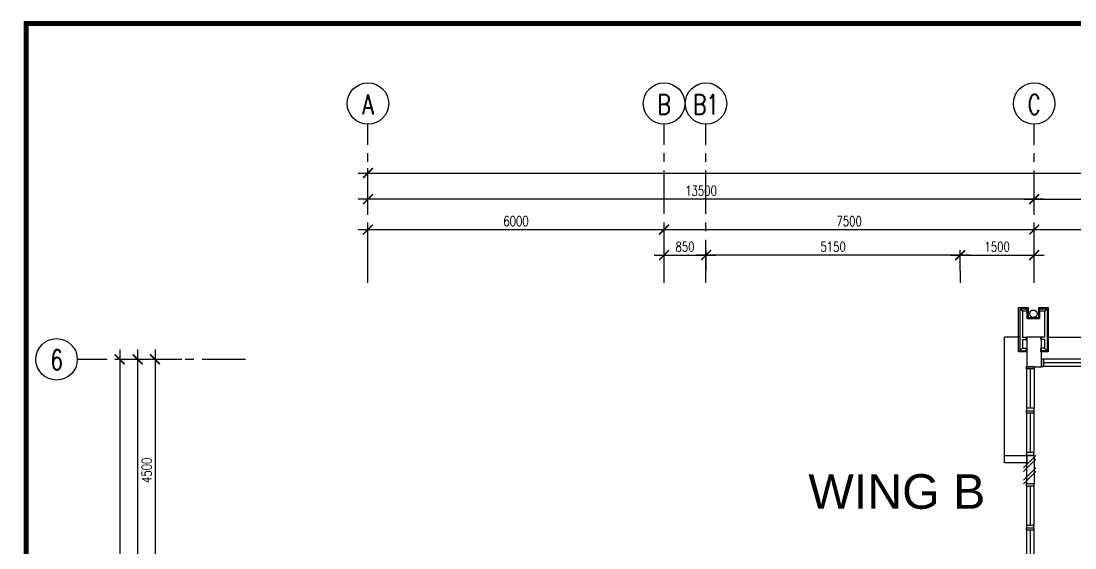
# Model space of a CAD drawing. Header units: inches. Extents: x 202414 to 86860507, y -1223215 to 71840.
# Drawn here: x 202414 to 223768, y 61161 to 71840 of the extents above; entities that cross this region are included whole.
import ezdxf
from ezdxf.enums import TextEntityAlignment as Align

# ---------------------------------------------------------------- set-up
doc = ezdxf.new("R2010")
doc.units = ezdxf.units.IN
doc.header["$MEASUREMENT"] = 0
doc.linetypes.add('CENTER', pattern=[2, 1.25, -0.25, 0.25, -0.25])
for name, color, linetype in [('A-ARR', 4, 'Continuous'), ('A-BUBLE', 8, 'Continuous'), ('A-BUBLETEXT', 7, 'Continuous'), ('A-COLUMN', 3, 'Continuous'), ('A-DIM100', 4, 'Continuous'), ('A-ELEV3', 9, 'Continuous'), ('A-NOTE', 2, 'Continuous'), ('A-PANEL', 13, 'Continuous'), ('A-RWDP', 4, 'Continuous'), ('A-SUBTITLE', 2, 'Continuous'), ('A-WALL', 1, 'Continuous'), ('A-WIN', 9, 'Continuous'), ('A-WLH', 7, 'Continuous'), ('Grid', 8, 'CENTER')]:
    doc.layers.add(name, color=color, linetype=linetype)
doc.styles.add('ARIAL-TAJUK1', font='arial.ttf', dxfattribs={"width": 0.75, "height": 150})
doc.styles.add('ROMANS', font='romans.shx', dxfattribs={"width": 0.75, "height": 200})
doc.styles.add('STYLE2', font='romans.shx', dxfattribs={"width": 0.75, "height": 1000})
doc.dimstyles.new('DIM 100', dxfattribs={"dimtxt": 200, "dimasz": 200, "dimexe": 100, "dimexo": 70, "dimgap": 70, "dimtad": 1, "dimtoh": 1, "dimdec": 0, "dimzin": 0, "dimdsep": 46, "dimtxsty": 'ROMANS', "dimblk": 'ARCHTICK', "dimcen": 0.09, "dimdle": 200, "dimclrd": 4, "dimclre": 4, "dimclrt": 2, "dimadec": 0, "dimazin": 0, "dimtfac": 1, "dimtdec": 0, "dimtmove": 1, "dimatfit": 3, "dimfxl": 1, "dimtzin": 0, "dimarcsym": 0})

# ---------------------------------------------------------------- blocks, each defined once
blk = doc.blocks.new('_ArchTick')
at = {"color": 0, "linetype": 'ByBlock', "const_width": 0.15}
blk.add_lwpolyline([(-0.5, -0.5), (0.5, 0.5)], dxfattribs=at)
blk = doc.blocks.new('*D145')
at = {"layer": 'A-DIM100', "color": 4, "lineweight": -2, "transparency": 16777216}
for p, q in [((222943, 67297), (222943, 67714)), ((228943, 67297), (228943, 67714)), ((222743, 67614), (229143, 67614))]:
    blk.add_line(p, q, dxfattribs=at)
at = {"layer": 'DEFPOINTS', "color": 0, "transparency": 16777216}
for p in [(228943, 67614), (222943, 67227), (228943, 67227)]:
    blk.add_point(p, dxfattribs=at)
at = {"layer": 'A-DIM100', "color": 4, "lineweight": -2, "transparency": 16777216, "xscale": 200, "yscale": 200, "zscale": 200, "rotation": 180}
blk.add_blockref('_ArchTick', (222943, 67614), dxfattribs=at)
at = {"layer": 'A-DIM100', "color": 4, "lineweight": -2, "transparency": 16777216, "xscale": 200, "yscale": 200, "zscale": 200}
blk.add_blockref('_ArchTick', (228943, 67614), dxfattribs=at)
at = {"layer": 'A-DIM100', "color": 2, "transparency": 16777216, "insert": (225943, 67784), "char_height": 200, "attachment_point": 5, "style": 'ROMANS'}
blk.add_mtext('6000', dxfattribs=at)
blk = doc.blocks.new('*D154')
at = {"layer": 'A-DIM100', "color": 4, "lineweight": -2, "transparency": 16777216}
for p, q in [((209243, 68760), (265743, 68760)), ((209443, 68443), (209443, 68860)), ((265543, 68443), (265543, 68860))]:
    blk.add_line(p, q, dxfattribs=at)
at = {"layer": 'DEFPOINTS', "color": 0, "transparency": 16777216}
for p in [(265543, 68760), (209443, 68373), (265543, 68373)]:
    blk.add_point(p, dxfattribs=at)
at = {"layer": 'A-DIM100', "color": 4, "lineweight": -2, "transparency": 16777216, "xscale": 200, "yscale": 200, "zscale": 200, "rotation": 180}
blk.add_blockref('_ArchTick', (209443, 68760), dxfattribs=at)
at = {"layer": 'A-DIM100', "color": 4, "lineweight": -2, "transparency": 16777216, "xscale": 200, "yscale": 200, "zscale": 200}
blk.add_blockref('_ArchTick', (265543, 68760), dxfattribs=at)
at = {"layer": 'A-DIM100', "color": 2, "transparency": 16777216, "insert": (237493, 68930), "char_height": 200, "attachment_point": 5, "style": 'ROMANS'}
blk.add_mtext('56100', dxfattribs=at)
blk = doc.blocks.new('*D155')
at = {"layer": 'A-DIM100', "color": 4, "lineweight": -2, "transparency": 16777216}
for p, q in [((222743, 68231), (245643, 68231)), ((222943, 67914), (222943, 68331)), ((245443, 67914), (245443, 68331))]:
    blk.add_line(p, q, dxfattribs=at)
at = {"layer": 'DEFPOINTS', "color": 0, "transparency": 16777216}
for p in [(245443, 68231), (222943, 67844), (245443, 67844)]:
    blk.add_point(p, dxfattribs=at)
at = {"layer": 'A-DIM100', "color": 4, "lineweight": -2, "transparency": 16777216, "xscale": 200, "yscale": 200, "zscale": 200, "rotation": 180}
blk.add_blockref('_ArchTick', (222943, 68231), dxfattribs=at)
at = {"layer": 'A-DIM100', "color": 4, "lineweight": -2, "transparency": 16777216, "xscale": 200, "yscale": 200, "zscale": 200}
blk.add_blockref('_ArchTick', (245443, 68231), dxfattribs=at)
at = {"layer": 'A-DIM100', "color": 2, "transparency": 16777216, "insert": (234193, 68401), "char_height": 200, "attachment_point": 5, "style": 'ROMANS'}
blk.add_mtext('22500', dxfattribs=at)
blk = doc.blocks.new('*D156')
at = {"layer": 'A-DIM100', "color": 4, "lineweight": -2, "transparency": 16777216}
for p, q in [((215443, 67297), (215443, 67714)), ((222943, 67297), (222943, 67714)), ((215243, 67614), (223143, 67614))]:
    blk.add_line(p, q, dxfattribs=at)
at = {"layer": 'DEFPOINTS', "color": 0, "transparency": 16777216}
for p in [(222943, 67614), (215443, 67227), (222943, 67227)]:
    blk.add_point(p, dxfattribs=at)
at = {"layer": 'A-DIM100', "color": 4, "lineweight": -2, "transparency": 16777216, "xscale": 200, "yscale": 200, "zscale": 200, "rotation": 180}
blk.add_blockref('_ArchTick', (215443, 67614), dxfattribs=at)
at = {"layer": 'A-DIM100', "color": 4, "lineweight": -2, "transparency": 16777216, "xscale": 200, "yscale": 200, "zscale": 200}
blk.add_blockref('_ArchTick', (222943, 67614), dxfattribs=at)
at = {"layer": 'A-DIM100', "color": 2, "transparency": 16777216, "insert": (219193, 67784), "char_height": 200, "attachment_point": 5, "style": 'ROMANS'}
blk.add_mtext('7500', dxfattribs=at)
blk = doc.blocks.new('*D157')
at = {"layer": 'A-DIM100', "color": 4, "lineweight": -2, "transparency": 16777216}
for p, q in [((209443, 67297), (209443, 67714)), ((215443, 67297), (215443, 67714)), ((209243, 67614), (215643, 67614))]:
    blk.add_line(p, q, dxfattribs=at)
at = {"layer": 'DEFPOINTS', "color": 0, "transparency": 16777216}
for p in [(215443, 67614), (209443, 67227), (215443, 67227)]:
    blk.add_point(p, dxfattribs=at)
at = {"layer": 'A-DIM100', "color": 4, "lineweight": -2, "transparency": 16777216, "xscale": 200, "yscale": 200, "zscale": 200, "rotation": 180}
blk.add_blockref('_ArchTick', (209443, 67614), dxfattribs=at)
at = {"layer": 'A-DIM100', "color": 4, "lineweight": -2, "transparency": 16777216, "xscale": 200, "yscale": 200, "zscale": 200}
blk.add_blockref('_ArchTick', (215443, 67614), dxfattribs=at)
at = {"layer": 'A-DIM100', "color": 2, "transparency": 16777216, "insert": (212443, 67784), "char_height": 200, "attachment_point": 5, "style": 'ROMANS'}
blk.add_mtext('6000', dxfattribs=at)
blk = doc.blocks.new('*D161')
at = {"layer": 'A-DIM100', "color": 4, "lineweight": -2, "transparency": 16777216}
for p, q in [((221243, 67096), (223143, 67096)), ((221443, 66779), (221443, 67196)), ((222943, 66779), (222943, 67196))]:
    blk.add_line(p, q, dxfattribs=at)
at = {"layer": 'DEFPOINTS', "color": 0, "transparency": 16777216}
for p in [(222943, 67096), (221443, 66709), (222943, 66709)]:
    blk.add_point(p, dxfattribs=at)
at = {"layer": 'A-DIM100', "color": 4, "lineweight": -2, "transparency": 16777216, "xscale": 200, "yscale": 200, "zscale": 200, "rotation": 180}
blk.add_blockref('_ArchTick', (221443, 67096), dxfattribs=at)
at = {"layer": 'A-DIM100', "color": 4, "lineweight": -2, "transparency": 16777216, "xscale": 200, "yscale": 200, "zscale": 200}
blk.add_blockref('_ArchTick', (222943, 67096), dxfattribs=at)
at = {"layer": 'A-DIM100', "color": 2, "transparency": 16777216, "insert": (222193, 67266), "char_height": 200, "attachment_point": 5, "style": 'ROMANS'}
blk.add_mtext('1500', dxfattribs=at)
blk = doc.blocks.new('*D162')
at = {"layer": 'A-DIM100', "color": 4, "lineweight": -2, "transparency": 16777216}
for p, q in [((221643, 67096), (216093, 67096)), ((216293, 66779), (216293, 67196)), ((221443, 66779), (221443, 67196))]:
    blk.add_line(p, q, dxfattribs=at)
at = {"layer": 'DEFPOINTS', "color": 0, "transparency": 16777216}
for p in [(216293, 67096), (216293, 66709), (221443, 66709)]:
    blk.add_point(p, dxfattribs=at)
at = {"layer": 'A-DIM100', "color": 4, "lineweight": -2, "transparency": 16777216, "xscale": 200, "yscale": 200, "zscale": 200, "rotation": 180}
blk.add_blockref('_ArchTick', (216293, 67096), dxfattribs=at)
at = {"layer": 'A-DIM100', "color": 4, "lineweight": -2, "transparency": 16777216, "xscale": 200, "yscale": 200, "zscale": 200}
blk.add_blockref('_ArchTick', (221443, 67096), dxfattribs=at)
at = {"layer": 'A-DIM100', "color": 2, "transparency": 16777216, "insert": (218868, 67266), "char_height": 200, "attachment_point": 5, "style": 'ROMANS'}
blk.add_mtext('5150', dxfattribs=at)
blk = doc.blocks.new('*D163')
at = {"layer": 'A-DIM100', "color": 4, "lineweight": -2, "transparency": 16777216}
for p, q in [((215243, 67096), (216493, 67096)), ((215443, 66779), (215443, 67196)), ((216293, 66779), (216293, 67196))]:
    blk.add_line(p, q, dxfattribs=at)
at = {"layer": 'DEFPOINTS', "color": 0, "transparency": 16777216}
for p in [(216293, 67096), (215443, 66709), (216293, 66709)]:
    blk.add_point(p, dxfattribs=at)
at = {"layer": 'A-DIM100', "color": 4, "lineweight": -2, "transparency": 16777216, "xscale": 200, "yscale": 200, "zscale": 200, "rotation": 180}
blk.add_blockref('_ArchTick', (215443, 67096), dxfattribs=at)
at = {"layer": 'A-DIM100', "color": 4, "lineweight": -2, "transparency": 16777216, "xscale": 200, "yscale": 200, "zscale": 200}
blk.add_blockref('_ArchTick', (216293, 67096), dxfattribs=at)
at = {"layer": 'A-DIM100', "color": 2, "transparency": 16777216, "insert": (215868, 67266), "char_height": 200, "attachment_point": 5, "style": 'ROMANS'}
blk.add_mtext('850', dxfattribs=at)
blk = doc.blocks.new('*D164')
at = {"layer": 'A-DIM100', "color": 4, "lineweight": -2, "transparency": 16777216}
for p, q in [((223143, 68231), (209243, 68231)), ((209443, 67914), (209443, 68331)), ((222943, 67914), (222943, 68331))]:
    blk.add_line(p, q, dxfattribs=at)
at = {"layer": 'DEFPOINTS', "color": 0, "transparency": 16777216}
for p in [(209443, 68231), (209443, 67844), (222943, 67844)]:
    blk.add_point(p, dxfattribs=at)
at = {"layer": 'A-DIM100', "color": 4, "lineweight": -2, "transparency": 16777216, "xscale": 200, "yscale": 200, "zscale": 200, "rotation": 180}
blk.add_blockref('_ArchTick', (209443, 68231), dxfattribs=at)
at = {"layer": 'A-DIM100', "color": 4, "lineweight": -2, "transparency": 16777216, "xscale": 200, "yscale": 200, "zscale": 200}
blk.add_blockref('_ArchTick', (222943, 68231), dxfattribs=at)
at = {"layer": 'A-DIM100', "color": 2, "transparency": 16777216, "insert": (216193, 68401), "char_height": 200, "attachment_point": 5, "style": 'ROMANS'}
blk.add_mtext('13500', dxfattribs=at)
blk = doc.blocks.new('*D166')
at = {"layer": 'A-DIM100', "color": 4, "lineweight": -2, "transparency": 16777216}
for p, q in [((204778, 53983), (204778, 65183)), ((205323, 64983), (204678, 64983)), ((205323, 54183), (204678, 54183))]:
    blk.add_line(p, q, dxfattribs=at)
at = {"layer": 'DEFPOINTS', "color": 0, "transparency": 16777216}
for p in [(204778, 64983), (205393, 64983), (205393, 54183)]:
    blk.add_point(p, dxfattribs=at)
at = {"layer": 'A-DIM100', "color": 4, "lineweight": -2, "transparency": 16777216, "xscale": 200, "yscale": 200, "zscale": 200}
for p, rotation in [((204778, 64983), 90), ((204778, 54183), 270)]:
    blk.add_blockref('_ArchTick', p, dxfattribs=dict(at, rotation=rotation))
at = {"layer": 'A-DIM100', "color": 2, "transparency": 16777216, "insert": (204608, 59583), "char_height": 200, "attachment_point": 5, "rotation": 90, "style": 'ROMANS'}
blk.add_mtext('10800', dxfattribs=at)
blk = doc.blocks.new('*D167')
at = {"layer": 'A-DIM100', "color": 4, "lineweight": -2, "transparency": 16777216}
for p, q in [((205128, 65183), (205128, 60283)), ((205673, 64983), (205028, 64983)), ((205673, 60483), (205028, 60483))]:
    blk.add_line(p, q, dxfattribs=at)
at = {"layer": 'DEFPOINTS', "color": 0, "transparency": 16777216}
for p in [(205743, 64983), (205128, 60483), (205743, 60483)]:
    blk.add_point(p, dxfattribs=at)
at = {"layer": 'A-DIM100', "color": 4, "lineweight": -2, "transparency": 16777216, "xscale": 200, "yscale": 200, "zscale": 200}
for p, rotation in [((205128, 64983), 90), ((205128, 60483), 270)]:
    blk.add_blockref('_ArchTick', p, dxfattribs=dict(at, rotation=rotation))
at = {"layer": 'A-DIM100', "color": 2, "transparency": 16777216, "insert": (204958, 62733), "char_height": 200, "attachment_point": 5, "rotation": 90, "style": 'ROMANS'}
blk.add_mtext('4500', dxfattribs=at)
blk = doc.blocks.new('*D173')
at = {"layer": 'A-DIM100', "color": 4, "lineweight": -2, "transparency": 16777216}
for p, q in [((204412, 65183), (204412, 34183)), ((204957, 64983), (204312, 64983)), ((204957, 34383), (204312, 34383))]:
    blk.add_line(p, q, dxfattribs=at)
at = {"layer": 'DEFPOINTS', "color": 0, "transparency": 16777216}
for p in [(205027, 64983), (204412, 34383), (205027, 34383)]:
    blk.add_point(p, dxfattribs=at)
at = {"layer": 'A-DIM100', "color": 4, "lineweight": -2, "transparency": 16777216, "xscale": 200, "yscale": 200, "zscale": 200}
for p, rotation in [((204412, 64983), 90), ((204412, 34383), 270)]:
    blk.add_blockref('_ArchTick', p, dxfattribs=dict(at, rotation=rotation))
at = {"layer": 'A-DIM100', "color": 2, "transparency": 16777216, "insert": (204242, 49683), "char_height": 200, "attachment_point": 5, "rotation": 90, "style": 'ROMANS'}
blk.add_mtext('30600', dxfattribs=at)
blk = doc.blocks.new('A$C75E66BF6')
at = {"layer": 'A-NOTE', "color": 8, "linetype": 'Continuous', "ltscale": 500}
for p, q in [((75, 825), (25, 875)), ((150, 875), (150, 825)), ((450, 875), (450, 825)), ((525, 825), (575, 875)), ((75, 650), (75, 825)), ((75, 825), (150, 825)), ((75, 650), (150, 650)), ((150, 650), (150, 600)), ((525, 825), (450, 825)), ((525, 650), (450, 650)), ((450, 650), (450, 600)), ((525, 650), (525, 825)), ((75, 75), (75, 600)), ((75, 600), (150, 600)), ((525, 600), (450, 600)), ((525, 75), (525, 600)), ((75, 75), (25, 25)), ((75, 75), (175, 75)), ((425, 75), (525, 75)), ((525, 75), (575, 25))]:
    blk.add_line(p, q, dxfattribs=at)
at = {"layer": 'A-PANEL', "color": 8}
for p, q in [((0, 0), (0, 900)), ((0, 900), (150, 900)), ((25, 875), (150, 875)), ((25, 25), (25, 875)), ((150, 900), (150, 875)), ((450, 900), (600, 900)), ((450, 900), (450, 875)), ((575, 875), (450, 875)), ((575, 25), (575, 875)), ((600, 900), (600, 0)), ((425, 225), (175, 225)), ((175, 25), (175, 225)), ((425, 225), (425, 25)), ((200, 0), (0, 0)), ((175, 25), (25, 25)), ((400, 200), (200, 200)), ((200, 0), (200, 200)), ((400, 200), (400, 0)), ((600, 0), (400, 0)), ((575, 25), (425, 25))]:
    blk.add_line(p, q, dxfattribs=at)
at = {"layer": 'A-RWDP', "color": 8}
blk.add_circle((300, 125), 75, dxfattribs=at)
blk = doc.blocks.new('A$C04C40081')
at = {"layer": 'A-WIN', "color": 8}
for p, q in [((850, 150), (50, 150)), ((850, 75), (50, 75)), ((850, 0), (50, 0))]:
    blk.add_line(p, q, dxfattribs=at)
at = {"layer": 'A-WIN', "color": 8, "linetype": 'Continuous'}
for points in [[(50, 150), (0, 150), (0, 0), (50, 0)], [(850, 150), (900, 150), (900, 0), (850, 0)]]:
    blk.add_lwpolyline(points, close=True, dxfattribs=at)
blk = doc.blocks.new('A$C49831240')
at = {"layer": 'A-WLH', "color": 8}
for p, q in [((250, 575), (0, 325)), ((250, 500), (0, 250)), ((250, 325), (0, 75)), ((250, 250), (0, 0))]:
    blk.add_line(p, q, dxfattribs=at)

msp = doc.modelspace()

# ---------------------------------------------------------------- linework, layer by layer
at = {"color": 7}
for points in [[(202464.2, 71789.6, 100, 100, 0), (281964.2, 71789.6, 100, 100, 0)], [(202514.8, 71789.6, 100, 100, 0), (202514.8, 15789.6, 100, 100, 0)]]:
    msp.add_lwpolyline(points, format="xyseb", dxfattribs=at)
at = {"layer": 'A-BUBLE'}
for centre in [(209442.7, 70168.5), (215442.7, 70168.5), (216292.7, 70168.5), (222942.7, 70168.5), (203133.6, 64983.2)]:
    msp.add_circle(centre, 420, dxfattribs=at)
at = {"layer": 'A-COLUMN', "color": 8}
msp.add_lwpolyline([(223092.7, 65433.2), (222792.7, 65433.2), (222792.7, 64833.2), (223092.7, 64833.2)], close=True, dxfattribs=at)
at = {"layer": 'A-ELEV3', "color": 8}
for p, q in [((222342.7, 63033.2), (222342.7, 65432.9)), ((222642.7, 65432.9), (222342.7, 65432.9)), ((223242.7, 65432.9), (228642.7, 65432.9))]:
    msp.add_line(p, q, dxfattribs=at)
at = {"layer": 'A-WALL', "color": 8, "linetype": 'Continuous', "ltscale": 900}
msp.add_line((222942.7, 63933.2), (222792.7, 63933.2), dxfattribs=at)
at = {"layer": 'A-WALL', "color": 8}
for p, q in [((222792.7, 63033.2), (222942.7, 63033.2)), ((222792.7, 62458.2), (222792.7, 63033.2)), ((222942.7, 63033.2), (222942.7, 62458.2)), ((222942.7, 62458.2), (222792.7, 62458.2))]:
    msp.add_line(p, q, dxfattribs=at)
at = {"layer": 'A-WALL', "color": 8, "linetype": 'Continuous', "ltscale": 900}
msp.add_lwpolyline([(222342.7, 62883.2), (222342.7, 63033.2), (222792.7, 63033.2), (222792.7, 62883.2)], close=True, dxfattribs=at)
at = {"layer": 'Grid', "ltscale": 700}
for p, q in [((209442.7, 66534), (209442.7, 69748.5)), ((215442.7, 66534), (215442.7, 69748.5)), ((216292.7, 66534), (216292.7, 69748.5)), ((222942.7, 66534), (222942.7, 69748.5)), ((221442.7, 66779), (221442.7, 66534)), ((206961.9, 64983.2), (203553.6, 64983.2))]:
    msp.add_line(p, q, dxfattribs=at)

# ---------------------------------------------------------------- block references
at = {"layer": 'A-ARR', "color": 8, "rotation": 180}
msp.add_blockref('A$C75E66BF6', (223227.6, 66033), dxfattribs=at)
at = {"layer": 'A-WIN', "color": 8}
msp.add_blockref('A$C04C40081', (223089.7, 64838.8), dxfattribs=at)
at = {"layer": 'A-WIN', "color": 9, "rotation": 90}
for p in [(222939.4, 63941.6), (222938.1, 63042.3)]:
    msp.add_blockref('A$C04C40081', p, dxfattribs=at)
at = {"layer": 'A-WIN', "color": 8, "rotation": 90}
for p in [(222938.5, 61566.1), (222937.5, 60668.7)]:
    msp.add_blockref('A$C04C40081', p, dxfattribs=at)
at = {"layer": 'A-WLH', "color": 8}
msp.add_blockref('A$C49831240', (222726.5, 62461.6), dxfattribs=at)

# ---------------------------------------------------------------- texts
at = {"layer": 'A-BUBLETEXT', "color": 3, "style": 'STYLE2', "width": 0.75}
for s, p in [('A', (209442.7, 69948.2)), ('B', (215442.7, 69948.2)), ('B1', (216292.7, 69948.2)), ('C', (222942.7, 69948.2)), ('6', (203133.6, 64774.2))]:
    msp.add_text(s, height=400, dxfattribs=at).set_placement(p, align=Align.CENTER)
at = {"layer": 'A-SUBTITLE', "style": 'ARIAL-TAJUK1'}
msp.add_text('WING B', height=700, dxfattribs=at).set_placement((218366, 61955.3))

# ---------------------------------------------------------------- dimensions: what is measured, and where the dimension line sits
at = {"layer": 'A-DIM100'}
for base, p1, p2, picture, middle in [((265542.7, 68760.2), (209442.7, 68373.1), (265542.7, 68373.1), '*D154', (237492.7, 68930.2)), ((245442.7, 68231.5), (222942.7, 67844.4), (245442.7, 67844.4), '*D155', (234192.7, 68401.5)), ((215442.7, 67614.3), (209442.7, 67227.3), (215442.7, 67227.3), '*D157', (212442.7, 67784.3)), ((222942.7, 67614.3), (215442.7, 67227.3), (222942.7, 67227.3), '*D156', (219192.7, 67784.3)), ((228942.7, 67614.3), (222942.7, 67227.3), (228942.7, 67227.3), '*D145', (225942.7, 67784.3)), ((216292.7, 67096), (215442.7, 66709), (216292.7, 66709), '*D163', (215867.7, 67266)), ((222942.7, 67096), (221442.7, 66709), (222942.7, 66709), '*D161', (222192.7, 67266))]:
    dim = msp.add_linear_dim(base=base, p1=p1, p2=p2, dimstyle='DIM 100', dxfattribs=at)
    dim.commit()
    dim.dimension.update_dxf_attribs({"geometry": picture, "text_midpoint": middle})
for base, p1, p2, angle, picture, middle in [((209442.7, 68231.5), (222942.7, 67844.4), (209442.7, 67844.4), 180, '*D164', (216192.7, 68401.5)), ((216292.7, 67096), (221442.7, 66709), (216292.7, 66709), 180, '*D162', (218867.7, 67266)), ((204411.6, 34383.2), (205027.2, 64983.2), (205027.2, 34383.2), 90, '*D173', (204241.6, 49683.2)), ((204777.7, 64983.2), (205393.4, 54183.2), (205393.4, 64983.2), 270, '*D166', (204607.7, 59583.2)), ((205127.7, 60483.2), (205743.4, 64983.2), (205743.4, 60483.2), 90, '*D167', (204957.7, 62733.2))]:
    dim = msp.add_linear_dim(base=base, p1=p1, p2=p2, angle=angle, dimstyle='DIM 100', dxfattribs=at)
    dim.commit()
    dim.dimension.update_dxf_attribs({"geometry": picture, "text_midpoint": middle})

doc.saveas('drawing.dxf')
